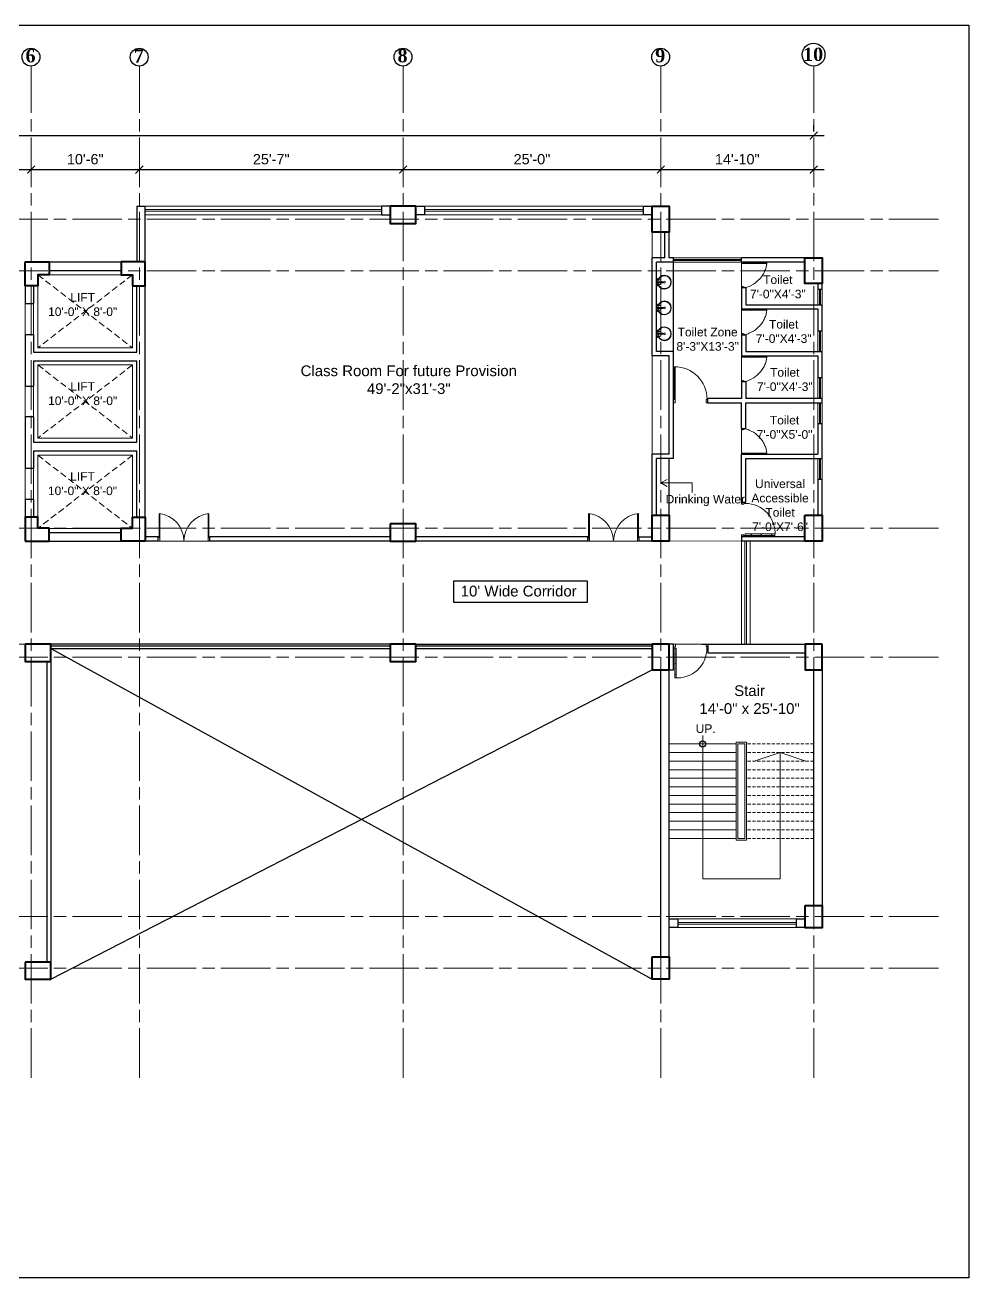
# Model space of a CAD drawing. Header units: inches. Extents: x -12 to 20935469, y -1604 to 24729220.
# Drawn here: x 20841483 to 20842581, y 24703583 to 24705041 of the extents above; entities that cross this region are included whole.
import ezdxf
from ezdxf import colors
from ezdxf.entities.mleader import LeaderData, LeaderLine
from ezdxf.math import Vec2, Vec3

# ---------------------------------------------------------------- set-up
doc = ezdxf.new("R2010")
doc.units = ezdxf.units.IN
doc.header["$LTSCALE"] = 0.03
doc.header["$MEASUREMENT"] = 0
doc.header["$PDMODE"] = 32
doc.header["$PDSIZE"] = 15
doc.linetypes.add('ACAD_ISO08W100', pattern=[36, 24, -3, 6, -3])
doc.linetypes.add('DASHED2', pattern=[0.375, 0.25, -0.125])
for name, color, linetype, lineweight in [('column', 1, 'Continuous', 40), ('Dim Line', 252, 'Continuous', 13), ('Door', 7, 'Continuous', 18), ('Dot', 253, 'Continuous', 0), ('Gas', 21, 'Continuous', 5), ('Glass Line', 252, 'Continuous', 9), ('Grid Line', 252, 'Continuous', 18), ('Hatch', 253, 'Continuous', 15), ('Main Wall', 7, 'Continuous', 30), ('RAIL', 23, 'Continuous', 13), ('STAIR', 46, 'Continuous', 15), ('TOILET FIXTURE', 142, 'Continuous', 5), ('wind.', 150, 'Continuous', 20)]:
    doc.layers.add(name, color=color, linetype=linetype, lineweight=lineweight)
doc.layers.add('FUR', color=251, linetype='Continuous')
doc.layers.add('TEXT', color=7, linetype='Continuous')
doc.styles.add('2', font='swisscl.ttf')
doc.styles.add('RomanS', font='arial.ttf', dxfattribs={"height": 12})
doc.styles.get("Standard").update_dxf_attribs({"font": 'timesbd.ttf'})
doc.dimstyles.new('Aec_Arch_I', dxfattribs={"dimscale": 96, "dimtxt": 12, "dimasz": 0.09375, "dimexe": 0.125, "dimexo": 0.125, "dimgap": 0.0625, "dimtad": 1, "dimdec": 0, "dimzin": 3, "dimdsep": 46, "dimlunit": 4, "dimtxsty": 'RomanS', "dimblk1": 'ARCHTICK', "dimblk2": 'ARCHTICK', "dimsah": 1, "dimcen": 0.09375, "dimdle": 0.125, "dimadec": 0, "dimazin": 0, "dimtfac": 0.75, "dimtdec": 0, "dimtmove": 2, "dimatfit": 3, "dimldrblk": 'ARCHTICK', "dimfxl": 1, "dimfrac": 1, "dimtolj": 1, "dimtzin": 0, "dimarcsym": 0})

# ---------------------------------------------------------------- blocks, each defined once
blk = doc.blocks.new('_ArchTick')
at = {"color": 0, "linetype": 'ByBlock', "lineweight": 35, "const_width": 0.15}
blk.add_lwpolyline([(-0.5, -0.5), (0.5, 0.5)], dxfattribs=at)
blk = doc.blocks.new('*D21')
at = {"layer": 'Defpoints', "color": 0, "transparency": 16777216}
for p in [(20831844.3, 24724578.2), (20832040.8, 24724578.2), (20832040.8, 24724578.2)]:
    blk.add_point(p, dxfattribs=at)
at = {"layer": 'Dim Line', "color": 0, "lineweight": -2, "transparency": 16777216}
for p, q in [((20831832.3, 24724578.2), (20832052.8, 24724578.2)), ((20831844.3, 24724566.2), (20831844.3, 24724566.2)), ((20832040.8, 24724566.2), (20832040.8, 24724566.2))]:
    blk.add_line(p, q, dxfattribs=at)
at = {"layer": 'Dim Line', "color": 0, "lineweight": -2, "transparency": 16777216, "xscale": 9, "yscale": 9, "zscale": 9, "rotation": 180}
blk.add_blockref('_ArchTick', (20831844.3, 24724578.2), dxfattribs=at)
at = {"layer": 'Dim Line', "color": 0, "lineweight": -2, "transparency": 16777216, "xscale": 9, "yscale": 9, "zscale": 9}
blk.add_blockref('_ArchTick', (20832040.8, 24724578.2), dxfattribs=at)
at = {"layer": 'Dim Line', "color": 0, "transparency": 16777216, "insert": (20831942.5, 24724590.3), "char_height": 12, "attachment_point": 5, "style": 'RomanS'}
blk.add_mtext('\\A1;16\'-5"', dxfattribs=at)
blk = doc.blocks.new('*D22')
at = {"layer": 'Defpoints', "color": 0, "transparency": 16777216}
for p in [(20832040.8, 24724578.2), (20832166.8, 24724578.2), (20832166.8, 24724578.2)]:
    blk.add_point(p, dxfattribs=at)
at = {"layer": 'Dim Line', "color": 0, "lineweight": -2, "transparency": 16777216}
for p, q in [((20832028.8, 24724578.2), (20832178.8, 24724578.2)), ((20832040.8, 24724566.2), (20832040.8, 24724566.2)), ((20832166.8, 24724566.2), (20832166.8, 24724566.2))]:
    blk.add_line(p, q, dxfattribs=at)
at = {"layer": 'Dim Line', "color": 0, "lineweight": -2, "transparency": 16777216, "xscale": 9, "yscale": 9, "zscale": 9, "rotation": 180}
blk.add_blockref('_ArchTick', (20832040.8, 24724578.2), dxfattribs=at)
at = {"layer": 'Dim Line', "color": 0, "lineweight": -2, "transparency": 16777216, "xscale": 9, "yscale": 9, "zscale": 9}
blk.add_blockref('_ArchTick', (20832166.8, 24724578.2), dxfattribs=at)
at = {"layer": 'Dim Line', "color": 0, "transparency": 16777216, "insert": (20832103.8, 24724590.3), "char_height": 12, "attachment_point": 5, "style": 'RomanS'}
blk.add_mtext('\\A1;10\'-6"', dxfattribs=at)
blk = doc.blocks.new('*D23')
at = {"layer": 'Defpoints', "color": 0, "transparency": 16777216}
for p in [(20832166.8, 24724578.2), (20832473.8, 24724578.2), (20832473.8, 24724578.2)]:
    blk.add_point(p, dxfattribs=at)
at = {"layer": 'Dim Line', "color": 0, "lineweight": -2, "transparency": 16777216}
for p, q in [((20832154.8, 24724578.2), (20832485.8, 24724578.2)), ((20832166.8, 24724566.2), (20832166.8, 24724566.2)), ((20832473.8, 24724566.2), (20832473.8, 24724566.2))]:
    blk.add_line(p, q, dxfattribs=at)
at = {"layer": 'Dim Line', "color": 0, "lineweight": -2, "transparency": 16777216, "xscale": 9, "yscale": 9, "zscale": 9, "rotation": 180}
blk.add_blockref('_ArchTick', (20832166.8, 24724578.2), dxfattribs=at)
at = {"layer": 'Dim Line', "color": 0, "lineweight": -2, "transparency": 16777216, "xscale": 9, "yscale": 9, "zscale": 9}
blk.add_blockref('_ArchTick', (20832473.8, 24724578.2), dxfattribs=at)
at = {"layer": 'Dim Line', "color": 0, "transparency": 16777216, "insert": (20832320.3, 24724590.3), "char_height": 12, "attachment_point": 5, "style": 'RomanS'}
blk.add_mtext('\\A1;25\'-7"', dxfattribs=at)
blk = doc.blocks.new('*D10')
at = {"layer": 'Defpoints', "color": 0, "transparency": 16777216}
for p in [(20832473.8, 24724578.2), (20832773.8, 24724578.2), (20832773.8, 24724578.2)]:
    blk.add_point(p, dxfattribs=at)
at = {"layer": 'Dim Line', "color": 0, "lineweight": -2, "transparency": 16777216}
blk.add_line((20832461.8, 24724578.2), (20832785.8, 24724578.2), dxfattribs=at)
at = {"layer": 'Dim Line', "color": 0, "lineweight": -2, "transparency": 16777216, "xscale": 9, "yscale": 9, "zscale": 9, "rotation": 180}
blk.add_blockref('_ArchTick', (20832473.8, 24724578.2), dxfattribs=at)
at = {"layer": 'Dim Line', "color": 0, "lineweight": -2, "transparency": 16777216, "xscale": 9, "yscale": 9, "zscale": 9}
blk.add_blockref('_ArchTick', (20832773.8, 24724578.2), dxfattribs=at)
at = {"layer": 'Dim Line', "color": 0, "transparency": 16777216, "insert": (20832623.8, 24724590.3), "char_height": 12, "attachment_point": 5, "style": 'RomanS'}
blk.add_mtext('\\A1;25\'-0"', dxfattribs=at)
blk = doc.blocks.new('*D11')
at = {"layer": 'Defpoints', "color": 0, "transparency": 16777216}
for p in [(20832773.8, 24724578.2), (20832951.8, 24724578.2), (20832951.8, 24724578.2)]:
    blk.add_point(p, dxfattribs=at)
at = {"layer": 'Dim Line', "color": 0, "lineweight": -2, "transparency": 16777216}
for p, q in [((20832761.8, 24724578.2), (20832963.8, 24724578.2)), ((20832951.8, 24724566.2), (20832951.8, 24724566.2))]:
    blk.add_line(p, q, dxfattribs=at)
at = {"layer": 'Dim Line', "color": 0, "lineweight": -2, "transparency": 16777216, "xscale": 9, "yscale": 9, "zscale": 9, "rotation": 180}
blk.add_blockref('_ArchTick', (20832773.8, 24724578.2), dxfattribs=at)
at = {"layer": 'Dim Line', "color": 0, "lineweight": -2, "transparency": 16777216, "xscale": 9, "yscale": 9, "zscale": 9}
blk.add_blockref('_ArchTick', (20832951.8, 24724578.2), dxfattribs=at)
at = {"layer": 'Dim Line', "color": 0, "transparency": 16777216, "insert": (20832862.8, 24724590.3), "char_height": 12, "attachment_point": 5, "style": 'RomanS'}
blk.add_mtext('\\A1;14\'-10"', dxfattribs=at)
blk = doc.blocks.new('*D13')
at = {"layer": 'Defpoints', "color": 0, "transparency": 16777216}
for p in [(20830948.3, 24724610.7), (20832951.8, 24724617.8), (20832951.8, 24724610.7)]:
    blk.add_point(p, dxfattribs=at)
at = {"layer": 'Dim Line', "color": 0, "lineweight": -2, "transparency": 16777216}
for p, q in [((20830948.3, 24724622.7), (20830948.3, 24724629.8)), ((20832951.8, 24724622.7), (20832951.8, 24724629.8)), ((20830936.3, 24724617.8), (20832963.8, 24724617.8))]:
    blk.add_line(p, q, dxfattribs=at)
at = {"layer": 'Dim Line', "color": 0, "lineweight": -2, "transparency": 16777216, "xscale": 9, "yscale": 9, "zscale": 9, "rotation": 180}
blk.add_blockref('_ArchTick', (20830948.3, 24724617.8), dxfattribs=at)
at = {"layer": 'Dim Line', "color": 0, "lineweight": -2, "transparency": 16777216, "xscale": 9, "yscale": 9, "zscale": 9}
blk.add_blockref('_ArchTick', (20832951.8, 24724617.8), dxfattribs=at)
at = {"layer": 'Dim Line', "color": 0, "transparency": 16777216, "insert": (20831950, 24724629.9), "char_height": 12, "attachment_point": 5, "style": 'RomanS'}
blk.add_mtext('\\A1;166\'-11"', dxfattribs=at)
blk = doc.blocks.new('Door_45')
at = {"layer": 'Door'}
for p, q in [((1.5, 5), (1.5, 44)), ((1.5, 40), (2.2, 40)), ((2.2, 40), (2.2, 39.5)), ((2.2, 39.5), (2.7, 39.5)), ((2.7, 39.5), (2.7, 40)), ((2.7, 40), (3.5, 40)), ((3.5, 44), (3.5, 5)), ((1.5, 25.8), (2.2, 25.8)), ((2.2, 25.8), (2.2, 25.3)), ((2.2, 25.3), (2.7, 25.3)), ((2.7, 25.8), (3.5, 25.8)), ((2.7, 25.3), (2.7, 25.8)), ((0, 0), (0, 5)), ((0, 5), (1.5, 5)), ((1.5, 12.6), (2.2, 12.6)), ((3.5, 5), (1.5, 5)), ((1.5, 5), (1.5, 3)), ((1.5, 3), (2.5, 3)), ((2.2, 12.6), (2.2, 13.1)), ((2.2, 13.1), (2.7, 13.1)), ((2.5, 3), (2.5, 0)), ((2.7, 13.1), (2.7, 12.6)), ((2.7, 12.6), (3.5, 12.6)), ((42.5, 3), (42.5, 0)), ((43.5, 3), (42.5, 3)), ((45, 5), (43.5, 5)), ((43.5, 5), (43.5, 3)), ((45, 0), (45, 5)), ((2.5, 0), (0, 0)), ((42.5, 0), (45, 0))]:
    blk.add_line(p, q, dxfattribs=at)
blk.add_arc((4.7, 5.3), 38.8, 359.6233, 94.6685, dxfattribs=at)
blk = doc.blocks.new('A$C36295410')
at = {"layer": 'Door'}
for p, q in [((1, 4), (1, 32)), ((2, 0), (2, 32)), ((58, 0), (58, 32)), ((59, 4), (59, 32)), ((1, 5), (0, 5)), ((2, 4), (1, 4)), ((58, 4), (59, 4)), ((59, 5), (60, 5)), ((2, 0), (0, 0)), ((58, 0), (60, 0))]:
    blk.add_line(p, q, dxfattribs=at)
for centre, start, end in [((-2.5, -0.3), 0.5906, 83.7783), ((62.5, -0.3), 96.2217, 179.4094)]:
    blk.add_arc(centre, 32.5, start, end, dxfattribs=at)
blk = doc.blocks.new('sssss-flat-876')
at = {"layer": 'Door', "linetype": 'Continuous', "ltscale": 3}
blk.add_line((3666.5, 84027.2), (3666.5, 84055.7), dxfattribs=at)
at = {"layer": 'Door', "linetype": 'Continuous', "ltscale": 3, "extrusion": (-7.21527e-09, -3.35624e-18, 1), "elevation": 0}
for points in [[(3666.5, 84057.2), (3666.5, 84055.7), (3668.4, 84055.7), (3668.4, 84056.5), (3670.2, 84056.5), (3670.2, 84057.2)], [(3668.4, 84055.7), (3696.2, 84055.7), (3696.2, 84056.5), (3668.4, 84056.5)]]:
    blk.add_lwpolyline(points, close=True, dxfattribs=at)
at = {"layer": 'Door', "linetype": 'Continuous', "ltscale": 3, "flags": 128}
blk.add_lwpolyline([(3670.2, 84027.2, 0.04096), (3675.5, 84028.9, 0.082496), (3684.9, 84034.8, 0.052187), (3689.7, 84040, 0.043988), (3692.9, 84045, 0.036571), (3694.8, 84049.6, 0.034751), (3695.9, 84054.2, 0.011435), (3696.2, 84055.7)], format="xyb", dxfattribs=at)
at = {"layer": 'Door', "linetype": 'Continuous', "ltscale": 3}
blk.add_lwpolyline([(3666.5, 84027.2), (3666.5, 84028.7), (3668.4, 84028.7), (3668.4, 84027.9), (3670.2, 84027.9), (3670.2, 84027.2)], close=True, dxfattribs=at)
blk = doc.blocks.new('7-flat-72')
at = {"layer": 'Glass Line', "color": 8, "ltscale": 20}
for p, q in [((-64478.7, 376960.5), (-64480.3, 376960.5)), ((-64480.3, 376959.5), (-64480.3, 376960.5)), ((-64480.3, 376959.5), (-64480.3, 376960.5)), ((-64478.7, 376959.5), (-64480.3, 376959.5)), ((-64480.3, 376959.1), (-64480.3, 376959.4)), ((-64478.7, 376959.4), (-64480.3, 376959.4)), ((-64478.7, 376959.1), (-64480.3, 376959.1)), ((-64480.2, 376959.4), (-64480.2, 376959.5)), ((-64480.1, 376959.5), (-64480.1, 376960.5)), ((-64479.9, 376959.5), (-64479.9, 376960.5)), ((-64479.5, 376959.5), (-64479.5, 376960.5)), ((-64479.1, 376959.5), (-64479.1, 376960.5)), ((-64478.9, 376959.5), (-64478.9, 376960.5)), ((-64478.9, 376959.4), (-64478.9, 376959.5)), ((-64478.8, 376959.5), (-64478.8, 376960.5)), ((-64478.7, 376959.5), (-64478.7, 376960.5)), ((-64478.7, 376959.1), (-64478.7, 376959.4)), ((-64475.1, 376959.4), (-64476.9, 376959.4)), ((-64476.9, 376959.1), (-64476.9, 376959.4)), ((-64475.1, 376959.1), (-64476.9, 376959.1)), ((-64476.6, 376959.4), (-64476.6, 376966.6)), ((-64475.5, 376966.6), (-64476.6, 376966.6)), ((-64475.5, 376959.4), (-64475.5, 376966.6)), ((-64475.1, 376959.1), (-64475.1, 376959.4)), ((-64473.3, 376960.5), (-64471.7, 376960.5)), ((-64473.3, 376959.5), (-64473.3, 376960.5)), ((-64473.3, 376959.5), (-64473.3, 376960.5)), ((-64473.3, 376959.5), (-64471.7, 376959.5)), ((-64473.3, 376959.1), (-64473.3, 376959.4)), ((-64473.3, 376959.4), (-64471.7, 376959.4)), ((-64473.3, 376959.1), (-64471.7, 376959.1)), ((-64473.1, 376959.5), (-64473.1, 376960.5)), ((-64473.1, 376959.4), (-64473.1, 376959.5)), ((-64472.9, 376959.5), (-64472.9, 376960.5)), ((-64472.5, 376959.5), (-64472.5, 376960.5)), ((-64472.1, 376959.5), (-64472.1, 376960.5)), ((-64471.9, 376959.5), (-64471.9, 376960.5)), ((-64471.9, 376959.4), (-64471.9, 376959.5)), ((-64471.8, 376959.5), (-64471.8, 376960.5)), ((-64471.7, 376959.5), (-64471.7, 376960.5)), ((-64471.7, 376959.1), (-64471.7, 376959.4))]:
    blk.add_line(p, q, dxfattribs=at)
blk.add_circle((-64476, 376968.4, 0), 1.08, dxfattribs=at)
for radius, start, end in [(8.1, 273.8334, 266.1883), (7.55, 274.115, 265.9068)]:
    blk.add_arc((-64476, 376968.4, 0), radius, start, end, dxfattribs=at)
blk = doc.blocks.new('SFSFSFS-flat-72')
at = {"layer": 'TOILET FIXTURE', "ltscale": 0.2}
blk.add_lwpolyline([(-3918.5, -3608.1), (-3918.5, -3602.7), (-3923.9, -3602.7), (-3923.9, -3608.1)], close=True, dxfattribs=at)
at = {"layer": 'TOILET FIXTURE', "ltscale": 20}
blk.add_blockref('7-flat-72', (60554.8, -380567.2), dxfattribs=at)
blk = doc.blocks.new('$D40')
at = {"layer": 'Door'}
for p, q in [((1, 4), (1, 42)), ((2, 0), (2, 42)), ((1, 5), (0, 5)), ((2, 0), (0, 0)), ((2, 4), (1, 4)), ((39, 4), (38, 4)), ((38, 4), (38, 0)), ((40, 0), (38, 0)), ((40, 5), (39, 5)), ((39, 5), (39, 4))]:
    blk.add_line(p, q, dxfattribs=at)
blk.add_arc((1, 4), 38, 0, 90, dxfattribs=at)
blk = doc.blocks.new('fff')
at = {"layer": 'Grid Line', "color": 252, "linetype": 'ACAD_ISO08W100', "lineweight": 9, "ltscale": 80, "true_color": 0x939598}
for p, q in [((20832040.8, 24723521.1), (20832040.8, 24724698.8)), ((20832166.8, 24723521.1), (20832166.8, 24724698.8)), ((20832473.8, 24723521.1), (20832473.8, 24724698.8)), ((20832773.8, 24723521.1), (20832773.8, 24724698.8)), ((20832951.8, 24723521.1), (20832951.8, 24724698.8)), ((20833096.9, 24724520.6), (20830726.1, 24724520.6)), ((20833096.9, 24724460.6), (20830726.1, 24724460.6)), ((20833096.9, 24724160.7), (20830726.1, 24724160.7)), ((20833096.9, 24724010.7), (20830726.1, 24724010.7)), ((20833096.9, 24723708.7), (20830726.1, 24723708.7)), ((20833096.9, 24723648.8), (20830726.1, 24723648.8))]:
    blk.add_line(p, q, dxfattribs=at)
at = {"layer": 'Dim Line'}
for base, p1, p2, picture, middle in [((20832951.7523, 24724617.8128), (20830948.3088, 24724610.7482), (20832951.7523, 24724610.7482), '*D13', (20831950.0306, 24724629.9397)), ((20832040.7792, 24724578.1666), (20831844.25, 24724578.1666), (20832040.7792, 24724578.1666), '*D21', (20831942.5146, 24724590.2934)), ((20832166.8, 24724578.2), (20832040.8, 24724578.2), (20832166.8, 24724578.2), '*D22', (20832103.8, 24724590.3)), ((20832473.8, 24724578.2), (20832166.8, 24724578.2), (20832473.8, 24724578.2), '*D23', (20832320.3, 24724590.3)), ((20832773.8, 24724578.2), (20832473.8, 24724578.2), (20832773.8, 24724578.2), '*D10', (20832623.8, 24724590.3)), ((20832951.8, 24724578.2), (20832773.8, 24724578.2), (20832951.8, 24724578.2), '*D11', (20832862.8, 24724590.3))]:
    dim = blk.add_linear_dim(base=base, p1=p1, p2=p2, dimstyle='Aec_Arch_I', dxfattribs=at)
    dim.commit()
    dim.dimension.update_dxf_attribs({"geometry": picture, "text_midpoint": middle})

msp = doc.modelspace()

# ---------------------------------------------------------------- linework, layer by layer
for p, q in [((20842237.5, 24704661), (20842237.5, 24704765.2)), ((20842410.5, 24704770.2), (20842410.5, 24704770.2)), ((20842232.5, 24704470.4), (20842232.5, 24704536.4)), ((20842321.5, 24704445.6), (20842316.5, 24704445.6)), ((20841907.6, 24704320.4), (20841512.6, 24704320.4)), ((20841512.6, 24704318.4), (20841907.6, 24704318.4)), ((20841512.6, 24704315.4), (20841907.6, 24704315.4)), ((20841512.6, 24704315.4), (20842212.6, 24703930.4)), ((20841937.6, 24704320.4), (20842212.6, 24704320.4)), ((20841937.6, 24704318.4), (20842212.6, 24704318.4)), ((20841937.6, 24704315.4), (20842212.6, 24704315.4)), ((20842270.4, 24704320.4), (20842372.6, 24704320.4)), ((20841512.6, 24703930.4), (20842212.6, 24704290.4))]:
    msp.add_line(p, q)
msp.add_lwpolyline([(20842137.1, 24704368.8), (20841981.9, 24704368.8), (20841981.9, 24704394.1), (20842137.1, 24704394.1)], close=True)
msp.add_circle((20842271.5, 24704204.3), 3.61)
at = {"layer": 'column', "lineweight": 40, "ltscale": 20}
for points in [[(20841907.6, 24704830.2), (20841907.6, 24704810.2), (20841937.6, 24704810.2), (20841937.6, 24704830.2)], [(20842212.5, 24704830.2), (20842232.5, 24704830.2), (20842232.5, 24704800.2), (20842212.5, 24704800.2)], [(20842390.5, 24704770.2), (20842410.5, 24704770.2), (20842410.5, 24704740.2), (20842390.5, 24704740.2)], [(20842212.5, 24704470.4), (20842232.5, 24704470.4), (20842232.5, 24704440.4), (20842212.5, 24704440.4)], [(20842390.5, 24704470.4), (20842410.5, 24704470.4), (20842410.5, 24704440.4), (20842390.5, 24704440.4)], [(20841907.6, 24704460.4), (20841907.6, 24704440.4), (20841937.6, 24704440.4), (20841937.6, 24704460.4)], [(20841482.6, 24704320.4), (20841482.6, 24704300.4), (20841512.6, 24704300.4), (20841512.6, 24704320.4)], [(20841907.6, 24704320.4), (20841907.6, 24704300.4), (20841937.6, 24704300.4), (20841937.6, 24704320.4)], [(20842232.6, 24704320.4), (20842212.6, 24704320.4), (20842212.6, 24704290.4), (20842232.6, 24704290.4)], [(20842410.6, 24704320.4), (20842390.6, 24704320.4), (20842390.6, 24704290.4), (20842410.6, 24704290.4)], [(20842390.6, 24704016.3), (20842410.6, 24704016.3), (20842410.6, 24703990.3), (20842390.6, 24703990.3)], [(20841482.6, 24703950.3), (20841482.6, 24703930.3), (20841512.6, 24703930.3), (20841512.6, 24703950.3)], [(20842212.6, 24703956.4), (20842232.6, 24703956.4), (20842232.6, 24703930.4), (20842212.6, 24703930.4)]]:
    msp.add_lwpolyline(points, close=True, dxfattribs=at)
for points in [[(20841482.6, 24704765.4), (20841510.6, 24704765.4), (20841510.6, 24704750.4), (20841497.6, 24704750.4), (20841497.6, 24704737.4), (20841482.6, 24704737.4), (20841482.6, 24704765.4)], [(20841622.6, 24704765.4), (20841594.6, 24704765.4), (20841594.6, 24704750.4), (20841607.6, 24704750.4), (20841607.6, 24704737.4), (20841622.6, 24704737.4), (20841622.6, 24704765.4)], [(20841482.6, 24704440.4), (20841510.6, 24704440.4), (20841510.6, 24704455.4), (20841497.6, 24704455.4), (20841497.6, 24704468.4), (20841482.6, 24704468.4), (20841482.6, 24704440.4)], [(20841622.6, 24704440.4), (20841594.6, 24704440.4), (20841594.6, 24704455.4), (20841607.6, 24704455.4), (20841607.6, 24704468.4), (20841622.6, 24704468.4), (20841622.6, 24704440.4)]]:
    msp.add_lwpolyline(points, dxfattribs=at)
at = {"layer": 'Defpoints'}
msp.add_lwpolyline([(20840142.5, 24705041.1), (20842581.4, 24705041.1), (20842581.4, 24703582.6), (20840142.5, 24703582.6)], close=True, dxfattribs=at)
at = {"layer": 'Dot', "linetype": 'DASHED2', "lineweight": 0, "ltscale": 1000}
for points in [[(20841497.6, 24704750.4), (20841607.6, 24704665.4), (20841607.6, 24704750.4), (20841497.6, 24704665.4)], [(20841497.6, 24704645.4), (20841607.6, 24704560.4), (20841607.6, 24704645.4), (20841497.6, 24704560.4)], [(20841497.6, 24704540.4), (20841607.7, 24704455.2), (20841607.7, 24704540.4), (20841497.6, 24704455.2)]]:
    msp.add_lwpolyline(points, dxfattribs=at)
at = {"layer": 'Gas', "color": 0, "lineweight": 5}
for points in [[(20841497.6, 24704665.4), (20841607.6, 24704665.4), (20841607.6, 24704750.4), (20841497.6, 24704750.4)], [(20841497.6, 24704560.4), (20841607.6, 24704560.4), (20841607.6, 24704645.4), (20841497.6, 24704645.4)], [(20841497.6, 24704455.2), (20841607.7, 24704455.2), (20841607.7, 24704540.4), (20841497.6, 24704540.4)], [(20842310.5, 24704206.3), (20842322.5, 24704206.3), (20842322.5, 24704092.3), (20842310.5, 24704092.3)], [(20842312.5, 24704204.3), (20842320.5, 24704204.3), (20842320.5, 24704094.3), (20842312.5, 24704094.3)]]:
    msp.add_lwpolyline(points, close=True, dxfattribs=at)
at = {"layer": 'Gas', "color": 0, "lineweight": 35}
msp.add_lwpolyline([(20841482.6, 24704440.4), (20841482.6, 24704440.4)], dxfattribs=at)
at = {"layer": 'Hatch', "lineweight": 5}
for p, q in [((20842212.5, 24704770.2), (20842212.5, 24704800.2)), ((20842212.5, 24704541.4), (20842212.5, 24704656))]:
    msp.add_line(p, q, dxfattribs=at)
at = {"layer": 'Hatch', "lineweight": 0}
msp.add_lwpolyline([(20842316.6, 24704320.4), (20842316.5, 24704440.5), (20842232.5, 24704440.4), (20841482.6, 24704440.4), (20841482.6, 24704755.4), (20841303, 24704755.2), (20841303, 24704440.4), (20840481, 24704440.5), (20840481, 24704320.5)], close=True, dxfattribs=at)
at = {"layer": 'Main Wall', "lineweight": 30}
for p, q in [((20841612.6, 24704830.2), (20841622.6, 24704830.2)), ((20841612.6, 24704830.2), (20841612.6, 24704765.4)), ((20841622.6, 24704468.4), (20841622.6, 24704830.2)), ((20841907.5, 24704830.2), (20841897.5, 24704830.2)), ((20841897.5, 24704830.2), (20841897.5, 24704820.2)), ((20841897.5, 24704820.2), (20841907.5, 24704820.2)), ((20842202.5, 24704830.2), (20842212.5, 24704830.2)), ((20842202.5, 24704820.2), (20842202.5, 24704830.2)), ((20842212.5, 24704820.2), (20842202.5, 24704820.2)), ((20842227.5, 24704770.2), (20842227.5, 24704800.2)), ((20842232.5, 24704770.2), (20842232.5, 24704800.2)), ((20841492.6, 24704765.4), (20841612.6, 24704765.4)), ((20842212.5, 24704656), (20842212.5, 24704770.2)), ((20842227.5, 24704770.2), (20842212.5, 24704770.2)), ((20842217.5, 24704661), (20842217.5, 24704765.2)), ((20842237.5, 24704765.2), (20842217.5, 24704765.2)), ((20842237.5, 24704770.2), (20842232.5, 24704770.2)), ((20842237.5, 24704765.2), (20842237.5, 24704770.2)), ((20842390.5, 24704770.2), (20842316.5, 24704770.2)), ((20842316.5, 24704765.2), (20842316.5, 24704770.2)), ((20842390.5, 24704765.2), (20842316.5, 24704765.2)), ((20841510.6, 24704755.4), (20841594.6, 24704755.4)), ((20842321.5, 24704735.2), (20842316.5, 24704735.2)), ((20842410.5, 24704733.6), (20842410.5, 24704740.2)), ((20841482.6, 24704716.9), (20841492.6, 24704716.9)), ((20842316.5, 24704710.6), (20842405.5, 24704710.6)), ((20842410.5, 24704685), (20842410.5, 24704715.6)), ((20841482.6, 24704680.9), (20841492.6, 24704680.9)), ((20842316.5, 24704680.6), (20842321.5, 24704680.6)), ((20841492.6, 24704660.4), (20841612.6, 24704660.4)), ((20842237.5, 24704661), (20842217.5, 24704661)), ((20842237.5, 24704606.4), (20842237.5, 24704661)), ((20842410.5, 24704630.4), (20842410.5, 24704661)), ((20841492.6, 24704650.4), (20841612.6, 24704650.4)), ((20842232.5, 24704656), (20842212.5, 24704656)), ((20842232.5, 24704541.4), (20842232.5, 24704656)), ((20842316.5, 24704656), (20842405.5, 24704656)), ((20842405.5, 24704656), (20842405.5, 24704630.4)), ((20842410.5, 24704630.4), (20842405.5, 24704630.4)), ((20841482.6, 24704620.9), (20841492.6, 24704620.9)), ((20842316.5, 24704626), (20842321.5, 24704626)), ((20842237.5, 24704536.4), (20842237.5, 24704606.4)), ((20842277.5, 24704601.4), (20842277.5, 24704606.4)), ((20842277.5, 24704601.4), (20842316.5, 24704601.4)), ((20842316.5, 24704571.4), (20842316.5, 24704601.4)), ((20842410.5, 24704606.4), (20842321.5, 24704606.4)), ((20842321.5, 24704601.4), (20842410.5, 24704601.4)), ((20842321.5, 24704571.4), (20842321.5, 24704601.4)), ((20842410.5, 24704601.4), (20842410.5, 24704606.4)), ((20841492.6, 24704584.9), (20841482.6, 24704584.9)), ((20842316.5, 24704571.4), (20842321.5, 24704571.4)), ((20842405.5, 24704577.4), (20842410.5, 24704577.4)), ((20842405.5, 24704577.4), (20842405.5, 24704541.4)), ((20842410.5, 24704536.4), (20842410.5, 24704577.4)), ((20841492.6, 24704555.4), (20841612.6, 24704555.4)), ((20841492.6, 24704545.4), (20841612.6, 24704545.4)), ((20842212.5, 24704470.4), (20842212.5, 24704541.4)), ((20842232.5, 24704541.4), (20842212.5, 24704541.4)), ((20842316.5, 24704485.6), (20842316.5, 24704541.4)), ((20842316.5, 24704541.4), (20842405.5, 24704541.4)), ((20842217.5, 24704470.4), (20842217.5, 24704536.4)), ((20842237.5, 24704536.4), (20842217.5, 24704536.4)), ((20842321.5, 24704485.6), (20842321.5, 24704536.4)), ((20842321.5, 24704536.4), (20842410.5, 24704536.4)), ((20841492.6, 24704524.9), (20841482.6, 24704524.9)), ((20842405.5, 24704512.4), (20842405.5, 24704470.4)), ((20842405.5, 24704512.4), (20842410.5, 24704512.4)), ((20842410.5, 24704470.4), (20842410.5, 24704512.4)), ((20841492.6, 24704488.9), (20841482.6, 24704488.9)), ((20842316.5, 24704485.6), (20842321.5, 24704485.6)), ((20841510.6, 24704440.4), (20841594.6, 24704440.4)), ((20841637.6, 24704445.4), (20841622.6, 24704445.4)), ((20841637.6, 24704440.4), (20841622.6, 24704440.4)), ((20841637.6, 24704440.4), (20841637.6, 24704445.4)), ((20841907.6, 24704445.4), (20841697.6, 24704445.4)), ((20841697.6, 24704440.4), (20841697.6, 24704445.4)), ((20841907.6, 24704440.4), (20841697.6, 24704440.4)), ((20842137.6, 24704445.5), (20841937.6, 24704445.5)), ((20842137.6, 24704440.4), (20841937.6, 24704440.4)), ((20842137.6, 24704445.5), (20842137.6, 24704440.4)), ((20842137.6, 24704440.4), (20842137.6, 24704445.5)), ((20842316.5, 24704445.6), (20842390.5, 24704445.6)), ((20842316.5, 24704445.6), (20842316.5, 24704440.5)), ((20842316.5, 24704440.5), (20842390.5, 24704440.5)), ((20842237.6, 24704320.4), (20842232.6, 24704320.4)), ((20842237.6, 24704290.4), (20842237.6, 24704320.4)), ((20842277.6, 24704320.4), (20842390.6, 24704320.4)), ((20842277.6, 24704320.4), (20842277.6, 24704310.4)), ((20842277.6, 24704310.4), (20842390.6, 24704310.4)), ((20841507.8, 24704300.4), (20841507.8, 24703950.3)), ((20841512.6, 24704300.4), (20841512.6, 24703950.3)), ((20842222.6, 24703956.4), (20842222.6, 24704290.4)), ((20842232.6, 24703956.4), (20842232.6, 24704290.4)), ((20842232.6, 24704290.4), (20842237.6, 24704290.4)), ((20842400.6, 24704290.4), (20842400.6, 24704016.3)), ((20842410.6, 24704290.4), (20842410.6, 24704016.3)), ((20842242.6, 24704000.5), (20842242.6, 24703990.5))]:
    msp.add_line(p, q, dxfattribs=at)
for points in [[(20841937.5, 24704830.2), (20841947.5, 24704830.2), (20841947.5, 24704820.3), (20841937.5, 24704820.3)], [(20841482.6, 24704737.4), (20841482.6, 24704716.9)], [(20841492.6, 24704737.4), (20841492.6, 24704716.9)], [(20841612.6, 24704660.4), (20841612.6, 24704737.4)], [(20842316.5, 24704735.2), (20842316.5, 24704710.6)], [(20842321.5, 24704735.2), (20842321.5, 24704715.6), (20842410.5, 24704715.6)], [(20842405.5, 24704740.2), (20842405.5, 24704733.6)], [(20842405.5, 24704733.6), (20842410.5, 24704733.6)], [(20842405.5, 24704710.6), (20842405.5, 24704685)], [(20841482.6, 24704680.9), (20841482.6, 24704620.9)], [(20841492.6, 24704680.9), (20841492.6, 24704660.4)], [(20842316.5, 24704680.6), (20842316.5, 24704656)], [(20842321.5, 24704680.6), (20842321.5, 24704661), (20842410.5, 24704661)], [(20842405.5, 24704685), (20842410.5, 24704685)], [(20841492.6, 24704650.4), (20841492.6, 24704620.9)], [(20841612.6, 24704555.4), (20841612.6, 24704650.4)], [(20842316.5, 24704626), (20842316.5, 24704606.4)], [(20842321.5, 24704626), (20842321.5, 24704606.4)], [(20842316.5, 24704606.4), (20842277.5, 24704606.4)], [(20841482.6, 24704584.9), (20841482.6, 24704524.9)], [(20841492.6, 24704584.9), (20841492.6, 24704555.4)], [(20841492.6, 24704545.4), (20841492.6, 24704524.9)], [(20841612.6, 24704468.4), (20841612.6, 24704545.4)], [(20841482.6, 24704488.9), (20841482.6, 24704468.4), (20841482.6, 24704468.4)], [(20841492.6, 24704488.9), (20841492.6, 24704468.4)], [(20841510.6, 24704450.4), (20841594.6, 24704450.4)], [(20842242.6, 24703990.5), (20842232.6, 24703990.5), (20842232.6, 24704000.5), (20842242.6, 24704000.5)], [(20842390.6, 24703990.5), (20842380.6, 24703990.5), (20842380.6, 24704000.5), (20842390.6, 24704000.5)]]:
    msp.add_lwpolyline(points, dxfattribs=at)
at = {"layer": 'Main Wall', "lineweight": 13}
for points in [[(20841482.6, 24704680.9), (20841492.6, 24704680.9), (20841492.6, 24704716.9), (20841482.6, 24704716.9)], [(20841482.6, 24704584.9), (20841492.6, 24704584.9), (20841492.6, 24704620.9), (20841482.6, 24704620.9)], [(20841482.6, 24704488.9), (20841492.6, 24704488.9), (20841492.6, 24704524.9), (20841482.6, 24704524.9)]]:
    msp.add_lwpolyline(points, close=True, dxfattribs=at)
at = {"layer": 'Main Wall', "lineweight": 30}
msp.add_lwpolyline([(20842197.6, 24704445.4), (20842212.6, 24704445.4), (20842212.6, 24704440.4), (20842197.6, 24704440.4)], close=True, dxfattribs=at)
at = {"layer": 'RAIL', "lineweight": 9}
for p, q in [((20842271.5, 24704214.1), (20842271.5, 24704047.3)), ((20842331.5, 24704184.3), (20842361.5, 24704194.3)), ((20842361.5, 24704047.3), (20842361.5, 24704194.3)), ((20842361.5, 24704194.3), (20842391.5, 24704184.3)), ((20842232.5, 24704184.3), (20842310.5, 24704184.3)), ((20842271.5, 24704047.3), (20842361.5, 24704047.3))]:
    msp.add_line(p, q, dxfattribs=at)
at = {"layer": 'STAIR', "color": 253, "lineweight": 5}
for p, q in [((20842222.9, 24704508.1), (20842230.2, 24704512.1)), ((20842222.9, 24704508.1), (20842259.1, 24704508.1)), ((20842222.9, 24704508.1), (20842230.2, 24704504.1)), ((20842259.1, 24704508.1), (20842259.1, 24704496.8))]:
    msp.add_line(p, q, dxfattribs=at)
at = {"layer": 'STAIR', "color": 32, "lineweight": 5}
for p, q in [((20842310.5, 24704204.3), (20842232.5, 24704204.3)), ((20842310.5, 24704194.3), (20842232.5, 24704194.3)), ((20842292.5, 24704184.3), (20842232.5, 24704184.3)), ((20842310.5, 24704174.3), (20842232.5, 24704174.3)), ((20842310.5, 24704164.3), (20842232.5, 24704164.3)), ((20842310.5, 24704154.3), (20842232.5, 24704154.3)), ((20842310.5, 24704144.3), (20842232.5, 24704144.3)), ((20842310.5, 24704134.3), (20842232.5, 24704134.3)), ((20842310.5, 24704124.3), (20842232.5, 24704124.3)), ((20842310.5, 24704114.3), (20842232.5, 24704114.3)), ((20842310.5, 24704104.3), (20842232.5, 24704104.3)), ((20842310.5, 24704094.3), (20842232.5, 24704094.3))]:
    msp.add_line(p, q, dxfattribs=at)
at = {"layer": 'STAIR', "color": 32, "linetype": 'DASHED2', "lineweight": 5, "ltscale": 500}
for p, q in [((20842400.5, 24704204.3), (20842322.5, 24704204.3)), ((20842400.5, 24704194.3), (20842322.5, 24704194.3)), ((20842400.5, 24704184.3), (20842322.5, 24704184.3)), ((20842400.5, 24704174.3), (20842322.5, 24704174.3)), ((20842400.5, 24704164.3), (20842322.5, 24704164.3)), ((20842400.5, 24704154.3), (20842322.5, 24704154.3)), ((20842400.5, 24704144.3), (20842322.5, 24704144.3)), ((20842400.5, 24704134.3), (20842322.5, 24704134.3)), ((20842400.5, 24704124.3), (20842322.5, 24704124.3)), ((20842400.5, 24704114.3), (20842322.5, 24704114.3)), ((20842400.5, 24704104.3), (20842322.5, 24704104.3)), ((20842400.5, 24704094.3), (20842322.5, 24704094.3))]:
    msp.add_line(p, q, dxfattribs=at)
at = {"layer": 'TEXT'}
for centre, radius in [((20841489.5, 24705003.8), 10.4), ((20841615.5, 24705003.8), 10.4), ((20841922.5, 24705003.8), 10.4), ((20842222.5, 24705003.8), 10.4), ((20842400.5, 24705006.7), 13.3)]:
    msp.add_circle(centre, radius, dxfattribs=at)
at = {"layer": 'wind.'}
for p, q in [((20841897.5, 24704830.2), (20841622.5, 24704830.2)), ((20841622.5, 24704826.3), (20841897.5, 24704826.3)), ((20841622.5, 24704824.3), (20841897.5, 24704824.3)), ((20841897.5, 24704820.2), (20841622.5, 24704820.2)), ((20841947.5, 24704830.2), (20842202.5, 24704830.2)), ((20841947.5, 24704826.3), (20842202.5, 24704826.3)), ((20841947.5, 24704824.3), (20842202.5, 24704824.3)), ((20841947.5, 24704820.3), (20842202.5, 24704820.2)), ((20842316.5, 24704770.2), (20842237.5, 24704770.2)), ((20842316.5, 24704768.2), (20842237.5, 24704768.2)), ((20842316.5, 24704767.2), (20842237.5, 24704767.2)), ((20842316.5, 24704765.2), (20842237.5, 24704765.2)), ((20842405.5, 24704606.4), (20842405.5, 24704630.4)), ((20842407.5, 24704606.4), (20842407.5, 24704630.4)), ((20842408.5, 24704606.4), (20842408.5, 24704630.4)), ((20842410.5, 24704606.4), (20842410.5, 24704630.4)), ((20842405.5, 24704577.4), (20842405.5, 24704601.4)), ((20842407.5, 24704577.4), (20842407.5, 24704601.4)), ((20842408.5, 24704577.4), (20842408.5, 24704601.4)), ((20842410.5, 24704577.4), (20842410.5, 24704601.4)), ((20842405.5, 24704512.4), (20842405.5, 24704536.4)), ((20842407.5, 24704512.4), (20842407.5, 24704536.4)), ((20842408.5, 24704512.4), (20842408.5, 24704536.4)), ((20842410.5, 24704512.4), (20842410.5, 24704536.4)), ((20842316.6, 24704320.4), (20842316.6, 24704440.5)), ((20842320.6, 24704320.4), (20842320.6, 24704440.5)), ((20842322.6, 24704320.4), (20842322.6, 24704440.5)), ((20842326.6, 24704320.4), (20842326.6, 24704440.5))]:
    msp.add_line(p, q, dxfattribs=at)
at = {"layer": 'wind.', "lineweight": 5}
for p, q in [((20842405.5, 24704715.6), (20842405.5, 24704733.6)), ((20842407.5, 24704715.6), (20842407.5, 24704733.6)), ((20842408.5, 24704715.6), (20842408.5, 24704733.6)), ((20842410.5, 24704715.6), (20842410.5, 24704733.6)), ((20842405.5, 24704661), (20842405.5, 24704685)), ((20842407.5, 24704661), (20842407.5, 24704685)), ((20842408.5, 24704661), (20842408.5, 24704685)), ((20842410.5, 24704661), (20842410.5, 24704685)), ((20842380.6, 24704000.5), (20842242.6, 24704000.5)), ((20842380.6, 24703996.5), (20842242.6, 24703996.5)), ((20842380.6, 24703994.5), (20842242.6, 24703994.5)), ((20842380.6, 24703990.5), (20842242.6, 24703990.5))]:
    msp.add_line(p, q, dxfattribs=at)

# ---------------------------------------------------------------- block references
msp.add_blockref('fff', (9448.9, -19705.4))
at = {"layer": 'Door', "ltscale": 20}
for p in [(20838650, 24620708), (20838650, 24620653.4), (20838650, 24620598.8)]:
    msp.add_blockref('sssss-flat-876', p, dxfattribs=at)
at = {"layer": 'Door'}
msp.add_blockref('$D40', (20842237.5, 24704601.4), dxfattribs=at)
at = {"layer": 'Door', "ltscale": 20, "xscale": -1, "rotation": 180}
msp.add_blockref('sssss-flat-876', (20838650, 24788598.6), dxfattribs=at)
at = {"layer": 'Door', "color": 250, "ltscale": 20, "xscale": -0.8888888888759539, "yscale": 0.8888888888759539, "zscale": 0.8888888888759539}
for p, rotation in [((20842316.5, 24704445.6), 270), ((20842237.6, 24704320.3), 180)]:
    msp.add_blockref('Door_45', p, dxfattribs=dict(at, rotation=rotation))
at = {"layer": 'FUR'}
for p in [(20841637.6, 24704440.4), (20842137.6, 24704440.4)]:
    msp.add_blockref('A$C36295410', p, dxfattribs=at)
at = {"layer": 'TOILET FIXTURE', "ltscale": 20, "xscale": -1, "rotation": 270}
for p in [(20845825.6, 24708663), (20845825.6, 24708633), (20845825.6, 24708603)]:
    msp.add_blockref('SFSFSFS-flat-72', p, dxfattribs=at)

# ---------------------------------------------------------------- texts
at = {"layer": 'TEXT', "char_height": 15.44, "width": 227.458, "attachment_point": 8, "rotation": 0}
for s, insert in [('\\A1;6', (20841489, 24704997.5)), ('\\A1;7', (20841615, 24704997.5)), ('\\A1;8', (20841922, 24704997.5)), ('\\A1;9', (20842222, 24704997.5)), ('\\A1;10', (20842400, 24704999.1))]:
    msp.add_mtext(s, dxfattribs=dict(at, insert=insert))
at = {"layer": 'TEXT', "color": 30, "lineweight": 5, "ltscale": 20, "attachment_point": 2, "style": '2'}
for s, width, gutter_width, insert, char_height in [('{\\fArial|b0|i0|c0|p34;\\C0;Toilet \\P7\'-0"X4\'-3"}', 104.76, 0.5, (20842358.9, 24704749.7), 10), ('\\pxsm1;{\\fArial|b0|i0|c0|p34;\\C0;LIFT\\P10\'-0" X 8\'-0" }', 235.592, 0.75, (20841549.7, 24704729.1), 10), ('{\\fArial|b0|i0|c0|p34;\\C0;Toilet Zone\\P8\'-3"X13\'-3"}', 104.76, 0.5, (20842277.2, 24704688.7), 10), ('{\\fArial|b0|i0|c0|p34;\\C0;Toilet \\P7\'-0"X4\'-3"}', 104.76, 0.5, (20842365.7, 24704697.8), 10), ('\\pxsm1;{\\fArial|b0|i0|c0|p34;\\C0;Class Room For future Provision\\P49\'-2"x31\'-3"}', 289.483, 0.5, (20841929.3, 24704644.9), 12.476), ('{\\fArial|b0|i0|c0|p34;\\C0;Toilet \\P7\'-0"X4\'-3"}', 104.76, 0.5, (20842367, 24704641.8), 10), ('\\pxsm1;{\\fArial|b0|i0|c0|p34;\\C0;LIFT\\P10\'-0" X 8\'-0" }', 235.592, 0.75, (20841549.7, 24704625.4), 10), ('{\\fArial|b0|i0|c0|p34;\\C0;Toilet \\P7\'-0"X5\'-0"}', 104.76, 0.5, (20842366.7, 24704586.2), 10), ('\\pxsm1;{\\fArial|b0|i0|c0|p34;\\C0;LIFT\\P10\'-0" X 8\'-0" }', 235.592, 0.75, (20841549.5, 24704520.6), 10), ('{\\fArial|b0|i0|c0|p34;\\C0;Universal Accessible Toilet\\P7\'-0"X7\'-6"}', 88.036, 0.35, (20842361.5, 24704512.1), 10), ('\\pxsm1;{\\fArial|b0|i0|c0|p34;\\C0;Drinking Water }', 88.563, 0.282, (20842274.5, 24704494.2), 10), ("\\pxsm1,qc;{\\fArial|b0|i0|c0|p34;\\C0;10' Wide Corridor}", 227.89, 0.75, (20842057.3, 24704388.4), 12.476), ('\\pxsm1;{\\fArial|b0|i0|c0|p34;\\C0;Stair\\P14\'-0" x 25\'-10"  }', 196.046, 0.282, (20842326, 24704272.5), 12.476), ('{\\fArial|b0|i0|c0|p34;\\C0;UP.}', 104.76, 0.5, (20842274.9, 24704227.1), 10)]:
    msp.add_mtext_dynamic_manual_height_columns(s, width=width, gutter_width=gutter_width, heights=[0], dxfattribs=dict(at, insert=insert, char_height=char_height))

# ---------------------------------------------------------------- leaders
at = {"layer": 'TEXT', "lineweight": 5, "ltscale": 20}
ml = msp.add_multileader_mtext('Standard', dxfattribs=at)
ml.set_content('{\\fArial|b0|i0|c0|p34;\\C256;Fire Duct}', color=256)
ml.set_leader_properties()
ml.build(insert=Vec2(0, 0))
ml.multileader.update_dxf_attribs({"text_right_attachment_type": 6, "dogleg_length": 0.36, "arrow_head_size": 10})
ctx = ml.context
ctx.base_point, ctx.char_height, ctx.arrow_head_size, ctx.landing_gap_size, ctx.plane_origin = Vec3(20841277.8, 24704404.8), 10, 10, 0.09, Vec3(20841255.3, 24704452.7)
ctx.right_attachment = 6
notes = []
notes.append((ctx, [(0, (1, 1, 0), (20841255.3, 24704404.8), (1, 0), 22.5, [(0, [(20841255.3, 24704452.7)], 0, [])])]))
ctx.mtext.insert, ctx.mtext.width, ctx.mtext.defined_height, ctx.mtext.flow_direction = Vec3(20841277.9, 24704409.9), 232.704, 29.8, 5
for ctx, leaders in notes:
    for number, flags, end, landing, length, lines in leaders:
        leader = LeaderData()
        leader.index, (leader.has_last_leader_line, leader.has_dogleg_vector, leader.attachment_direction) = number, flags
        leader.last_leader_point, leader.dogleg_vector, leader.dogleg_length = Vec3(end), Vec3(landing), length
        for number, points, colour, breaks in lines:
            line = LeaderLine()
            line.index, line.vertices, line.color, line.breaks = number, Vec3.list(points), colors.encode_raw_color(colour), breaks
            leader.lines.append(line)
        ctx.leaders.append(leader)

doc.saveas('drawing.dxf')
